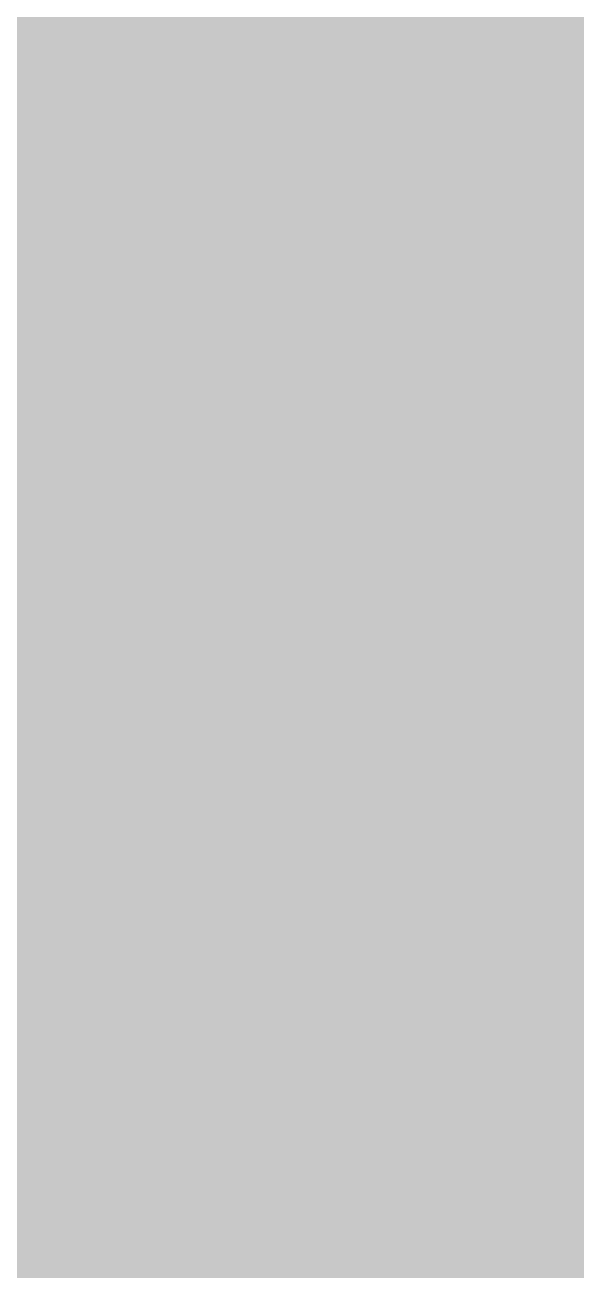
# Model space of a CAD drawing. Header units: inches. Extents: x 1808 to 3386, y -164 to 1857.
# Drawn here: x 2374.8 to 2379.95, y 1833.6 to 1845.23 of the extents above; entities that cross this region are included whole.
import ezdxf

# ---------------------------------------------------------------- set-up
doc = ezdxf.new("R2010")
doc.units = ezdxf.units.IN
doc.header["$MEASUREMENT"] = 0
doc.layers.add('A-WALL-PATT', color=111, linetype='Continuous', lineweight=18)

msp = doc.modelspace()

# ---------------------------------------------------------------- hatches: boundary and pattern name
at = {"layer": 'A-WALL-PATT', "lineweight": 9}
h = msp.add_hatch(color=7, dxfattribs=at)
h.paths.add_polyline_path([(2373.879, 1844.853), (2386.629, 1844.853), (2386.629, 1856.853), (2316.061, 1856.853), (2316.061, 1844.853), (2368.879, 1844.853)], flags=0)
h.paths.add_polyline_path([(2243.879, 1844.853), (2260.061, 1844.853), (2260.061, 1856.853), (2186.629, 1856.853), (2186.629, 1844.853), (2238.879, 1844.853)], flags=0)
h.paths.add_polyline_path([(2108.879, 1844.853), (2130.629, 1844.853), (2130.629, 1856.853), (2078.637, 1856.853), (2078.637, 1844.853), (2099.132, 1844.853)], flags=0)
h.paths.add_polyline_path([(2004.879, 1844.853), (2022.637, 1844.853), (2022.637, 1856.853), (1981.761, 1856.853), (1981.761, 1844.853), (1985.879, 1844.853)], flags=0)
h.paths.add_polyline_path([(1827.363, 1844.853), (1832.062, 1844.853), (1832.062, 1856.853), (1819.629, 1856.853), (1819.629, 1844.853)], flags=0)
h.paths.add_polyline_path([(1888.062, 1844.853), (1925.761, 1844.853), (1925.761, 1856.853), (1888.062, 1856.853)], flags=0)
h = msp.add_hatch(color=7, dxfattribs=at)
h.paths.add_polyline_path([(2380.579, 1207.728), (2386.629, 1207.728), (2386.629, 1279.928), (2374.629, 1279.928), (2374.629, 1207.728), (2374.671, 1207.728)], flags=0)
h.paths.add_polyline_path([(2374.671, 1335.928), (2386.629, 1335.928), (2386.629, 1381.728), (2374.629, 1381.728), (2374.629, 1335.928)], flags=0)
h.paths.add_polyline_path([(2374.629, 1437.728), (2386.629, 1437.728), (2386.629, 1481.605), (2374.629, 1481.605), (2374.629, 1441.228)], flags=0)
h.paths.add_polyline_path([(2374.671, 1537.605), (2386.629, 1537.605), (2386.629, 1574.315), (2374.629, 1574.315), (2374.629, 1537.605)], flags=0)
h.paths.add_polyline_path([(2374.629, 1630.315), (2386.629, 1630.315), (2386.629, 1688.603), (2374.629, 1688.603), (2374.629, 1634.235)], flags=0)
h.paths.add_polyline_path([(2386.629, 1744.603), (2386.629, 1844.853), (2374.629, 1844.853), (2374.629, 1744.603)], flags=0)

doc.saveas('drawing.dxf')
